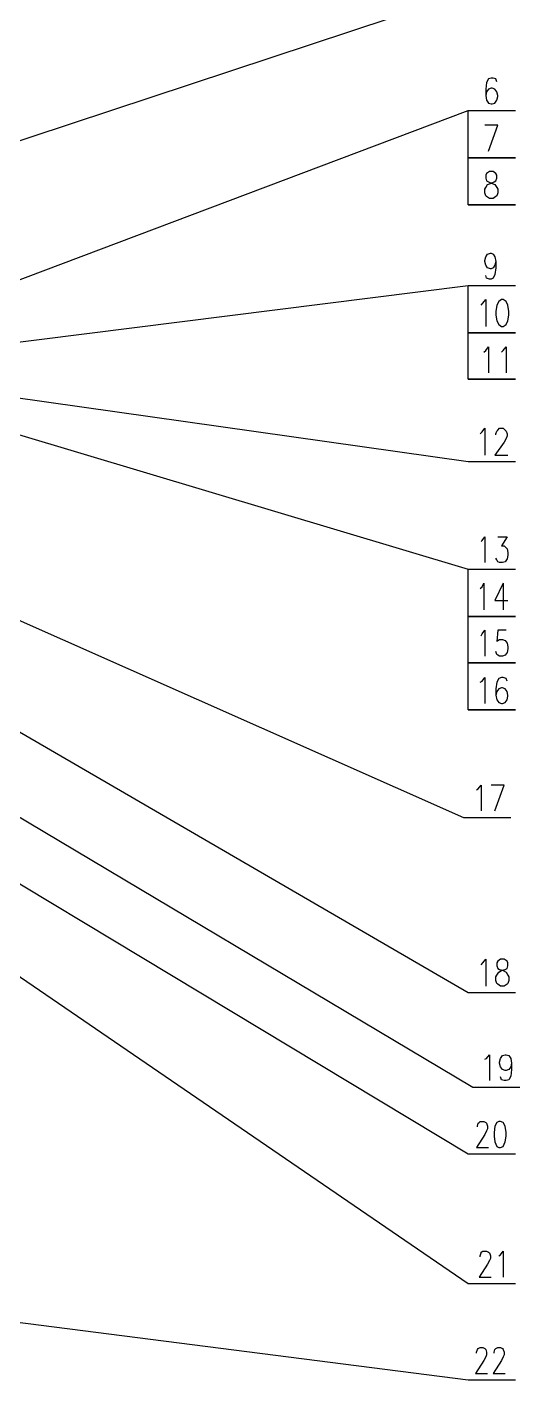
# Model space of a CAD drawing. Extents: x 0.28 to 3.47, y 0.29 to 4.81.
# Drawn here: x 1.814 to 2.169, y 3.304 to 4.277 of the extents above; entities that cross this region are included whole.
import ezdxf

# ---------------------------------------------------------------- set-up
doc = ezdxf.new("R2010")
doc.units = 0
doc.header["$MEASUREMENT"] = 0
doc.linetypes.add('AUSGEZOGEN', pattern=[0])
doc.layers.get('0').update_dxf_attribs({"linetype": 'AUSGEZOGEN'})

msp = doc.modelspace()

# ---------------------------------------------------------------- linework, layer by layer
for points in [[(1.41333, 4.06467), (1.41267, 4.06467), (1.41267, 4.06467), (2.13467, 4.30333), (2.13467, 4.30333), (2.16867, 4.30333)], [(2.15267, 4.238), (2.152, 4.24), (2.152, 4.24), (2.15, 4.24067), (2.15, 4.24067), (2.14867, 4.24067), (2.14867, 4.24067), (2.14667, 4.24), (2.14667, 4.24), (2.14533, 4.23733), (2.14533, 4.23733), (2.14467, 4.23267), (2.14467, 4.23267), (2.14467, 4.228), (2.14467, 4.228), (2.14533, 4.22467), (2.14533, 4.22467), (2.14667, 4.22267), (2.14667, 4.22267), (2.14867, 4.222), (2.14867, 4.222), (2.14933, 4.222), (2.14933, 4.222), (2.15133, 4.22267), (2.15133, 4.22267), (2.15267, 4.22467), (2.15267, 4.22467), (2.15333, 4.22733), (2.15333, 4.22733), (2.15333, 4.228), (2.15333, 4.228), (2.15267, 4.23067), (2.15267, 4.23067), (2.15133, 4.23267), (2.15133, 4.23267), (2.14933, 4.23333), (2.14933, 4.23333), (2.14867, 4.23333), (2.14867, 4.23333), (2.14667, 4.23267), (2.14667, 4.23267), (2.14533, 4.23067), (2.14533, 4.23067), (2.14467, 4.228)], [(1.708, 4.05733), (1.70733, 4.05733), (1.70733, 4.05733), (2.132, 4.21733), (2.132, 4.21733), (2.166, 4.21733)], [(2.132, 4.18333), (2.166, 4.18333), (2.166, 4.18333), (2.132, 4.18333), (2.132, 4.18333), (2.132, 4.21733)], [(2.14667, 4.188), (2.15333, 4.20667), (2.15333, 4.20667), (2.144, 4.20667)], [(2.132, 4.14933), (2.166, 4.14933), (2.166, 4.14933), (2.132, 4.14933), (2.132, 4.14933), (2.132, 4.18333)], [(2.14733, 4.17333), (2.14533, 4.172), (2.14533, 4.172), (2.14467, 4.17067), (2.14467, 4.17067), (2.14467, 4.16867), (2.14467, 4.16867), (2.14533, 4.16667), (2.14533, 4.16667), (2.14667, 4.166), (2.14667, 4.166), (2.14933, 4.16467), (2.14933, 4.16467), (2.15133, 4.164), (2.15133, 4.164), (2.15267, 4.162), (2.15267, 4.162), (2.15333, 4.16067), (2.15333, 4.16067), (2.15333, 4.158), (2.15333, 4.158), (2.15267, 4.156), (2.15267, 4.156), (2.152, 4.15533), (2.152, 4.15533), (2.15, 4.154), (2.15, 4.154), (2.14733, 4.154), (2.14733, 4.154), (2.14533, 4.15533), (2.14533, 4.15533), (2.14467, 4.156), (2.14467, 4.156), (2.144, 4.158), (2.144, 4.158), (2.144, 4.16067), (2.144, 4.16067), (2.14467, 4.162), (2.14467, 4.162), (2.146, 4.164), (2.146, 4.164), (2.148, 4.16467), (2.148, 4.16467), (2.15067, 4.166), (2.15067, 4.166), (2.152, 4.16667), (2.152, 4.16667), (2.15267, 4.16867), (2.15267, 4.16867), (2.15267, 4.17067), (2.15267, 4.17067), (2.152, 4.172), (2.152, 4.172), (2.15, 4.17333), (2.15, 4.17333), (2.14733, 4.17333), (2.14733, 4.17333)], [(2.152, 4.10867), (2.15133, 4.106), (2.15133, 4.106), (2.15, 4.104), (2.15, 4.104), (2.14867, 4.10333), (2.14867, 4.10333), (2.148, 4.10333), (2.148, 4.10333), (2.146, 4.104), (2.146, 4.104), (2.14467, 4.106), (2.14467, 4.106), (2.144, 4.10867), (2.144, 4.10867), (2.144, 4.10933), (2.144, 4.10933), (2.14467, 4.112), (2.14467, 4.112), (2.146, 4.114), (2.146, 4.114), (2.148, 4.11467), (2.148, 4.11467), (2.14867, 4.11467), (2.14867, 4.11467), (2.15, 4.114), (2.15, 4.114), (2.15133, 4.112), (2.15133, 4.112), (2.152, 4.10867), (2.152, 4.10867), (2.152, 4.104), (2.152, 4.104), (2.15133, 4.09933), (2.15133, 4.09933), (2.15, 4.09667), (2.15, 4.09667), (2.14867, 4.096), (2.14867, 4.096), (2.14733, 4.096), (2.14733, 4.096), (2.14533, 4.09667), (2.14533, 4.09667), (2.14467, 4.09867)], [(1.71867, 4.03933), (1.718, 4.03933), (1.718, 4.03933), (2.132, 4.09133), (2.132, 4.09133), (2.166, 4.09133)], [(2.132, 4.05733), (2.166, 4.05733), (2.166, 4.05733), (2.132, 4.05733), (2.132, 4.05733), (2.132, 4.09133)], [(2.14133, 4.07733), (2.14267, 4.07867), (2.14267, 4.07867), (2.14467, 4.08133), (2.14467, 4.08133), (2.14467, 4.062)], [(2.156, 4.08133), (2.154, 4.08), (2.154, 4.08), (2.15267, 4.07733), (2.15267, 4.07733), (2.152, 4.07267), (2.152, 4.07267), (2.152, 4.07), (2.152, 4.07), (2.15267, 4.066), (2.15267, 4.066), (2.154, 4.06333), (2.154, 4.06333), (2.156, 4.062), (2.156, 4.062), (2.15733, 4.062), (2.15733, 4.062), (2.15933, 4.06333), (2.15933, 4.06333), (2.16067, 4.066), (2.16067, 4.066), (2.16133, 4.07), (2.16133, 4.07), (2.16133, 4.07267), (2.16133, 4.07267), (2.16067, 4.07733), (2.16067, 4.07733), (2.15933, 4.08), (2.15933, 4.08), (2.15733, 4.08133), (2.15733, 4.08133), (2.156, 4.08133), (2.156, 4.08133)], [(2.132, 4.024), (2.166, 4.024), (2.166, 4.024), (2.132, 4.024), (2.132, 4.024), (2.132, 4.05733)], [(2.14333, 4.04333), (2.14467, 4.04467), (2.14467, 4.04467), (2.14667, 4.04733), (2.14667, 4.04733), (2.14667, 4.02867)], [(2.156, 4.04333), (2.15733, 4.04467), (2.15733, 4.04467), (2.15933, 4.04733), (2.15933, 4.04733), (2.15933, 4.02867)], [(1.37667, 4.02133), (1.376, 4.02133), (1.376, 4.02133), (2.132, 3.58267), (2.132, 3.58267), (2.166, 3.58267)], [(1.406, 4.02933), (1.40533, 4.02933), (1.40533, 4.02933), (2.12867, 3.70867), (2.12867, 3.70867), (2.16267, 3.70867)], [(1.66667, 4.02667), (1.666, 4.02667), (1.666, 4.02667), (2.132, 3.88733), (2.132, 3.88733), (2.166, 3.88733)], [(1.676, 4.02933), (1.67533, 4.02933), (1.67533, 4.02933), (2.132, 3.96467), (2.132, 3.96467), (2.166, 3.96467)], [(1.21467, 4.00067), (1.214, 4.00067), (1.214, 4.00067), (2.132, 3.37333), (2.132, 3.37333), (2.166, 3.37333)], [(2.14067, 3.98467), (2.142, 3.986), (2.142, 3.986), (2.144, 3.98867), (2.144, 3.98867), (2.144, 3.96933)], [(2.152, 3.984), (2.152, 3.98467), (2.152, 3.98467), (2.15267, 3.98667), (2.15267, 3.98667), (2.15333, 3.98733), (2.15333, 3.98733), (2.15467, 3.98867), (2.15467, 3.98867), (2.15733, 3.98867), (2.15733, 3.98867), (2.15867, 3.98733), (2.15867, 3.98733), (2.15933, 3.98667), (2.15933, 3.98667), (2.16, 3.98467), (2.16, 3.98467), (2.16, 3.98333), (2.16, 3.98333), (2.15933, 3.98133), (2.15933, 3.98133), (2.158, 3.97867), (2.158, 3.97867), (2.15133, 3.96933), (2.15133, 3.96933), (2.16067, 3.96933)], [(1.42667, 3.93667), (1.426, 3.93667), (1.426, 3.93667), (2.13533, 3.51467), (2.13533, 3.51467), (2.16933, 3.51467)], [(2.14133, 3.90733), (2.142, 3.908), (2.142, 3.908), (2.144, 3.91067), (2.144, 3.91067), (2.144, 3.892)], [(2.15333, 3.91067), (2.16, 3.91067), (2.16, 3.91067), (2.156, 3.904), (2.156, 3.904), (2.158, 3.904), (2.158, 3.904), (2.15933, 3.90267), (2.15933, 3.90267), (2.16, 3.902), (2.16, 3.902), (2.16067, 3.89933), (2.16067, 3.89933), (2.16067, 3.89733), (2.16067, 3.89733), (2.16, 3.89467), (2.16, 3.89467), (2.15867, 3.89267), (2.15867, 3.89267), (2.15667, 3.892), (2.15667, 3.892), (2.15467, 3.892), (2.15467, 3.892), (2.15333, 3.89267), (2.15333, 3.89267), (2.15267, 3.894), (2.15267, 3.894), (2.152, 3.89533)], [(2.132, 3.85333), (2.166, 3.85333), (2.166, 3.85333), (2.132, 3.85333), (2.132, 3.85333), (2.132, 3.88733)], [(2.14067, 3.87333), (2.142, 3.87467), (2.142, 3.87467), (2.14333, 3.87733), (2.14333, 3.87733), (2.14333, 3.858)], [(2.15733, 3.87733), (2.15133, 3.86467), (2.15133, 3.86467), (2.16067, 3.86467)], [(2.15733, 3.87733), (2.15733, 3.858)], [(2.132, 3.82), (2.166, 3.82), (2.166, 3.82), (2.132, 3.82), (2.132, 3.82), (2.132, 3.85333)], [(2.14133, 3.83933), (2.142, 3.84067), (2.142, 3.84067), (2.144, 3.84333), (2.144, 3.84333), (2.144, 3.82467)], [(2.15933, 3.84333), (2.15333, 3.84333), (2.15333, 3.84333), (2.15267, 3.83533), (2.15267, 3.83533), (2.15333, 3.836), (2.15333, 3.836), (2.15467, 3.83667), (2.15467, 3.83667), (2.15667, 3.83667), (2.15667, 3.83667), (2.15867, 3.836), (2.15867, 3.836), (2.16, 3.834), (2.16, 3.834), (2.16067, 3.83133), (2.16067, 3.83133), (2.16067, 3.83), (2.16067, 3.83), (2.16, 3.82733), (2.16, 3.82733), (2.15867, 3.82533), (2.15867, 3.82533), (2.15667, 3.82467), (2.15667, 3.82467), (2.15467, 3.82467), (2.15467, 3.82467), (2.15333, 3.82533), (2.15333, 3.82533), (2.15267, 3.826), (2.15267, 3.826), (2.152, 3.828)], [(2.132, 3.786), (2.166, 3.786), (2.166, 3.786), (2.132, 3.786), (2.132, 3.786), (2.132, 3.82)], [(1.556, 3.81333), (1.55533, 3.81333), (1.55533, 3.81333), (2.132, 3.46667), (2.132, 3.46667), (2.166, 3.46667)], [(2.14067, 3.806), (2.142, 3.80667), (2.142, 3.80667), (2.144, 3.80933), (2.144, 3.80933), (2.144, 3.79067)], [(2.16, 3.80667), (2.15933, 3.80867), (2.15933, 3.80867), (2.15733, 3.80933), (2.15733, 3.80933), (2.156, 3.80933), (2.156, 3.80933), (2.154, 3.80867), (2.154, 3.80867), (2.15267, 3.806), (2.15267, 3.806), (2.152, 3.80133), (2.152, 3.80133), (2.152, 3.79667), (2.152, 3.79667), (2.15267, 3.79333), (2.15267, 3.79333), (2.154, 3.79133), (2.154, 3.79133), (2.156, 3.79067), (2.156, 3.79067), (2.15667, 3.79067), (2.15667, 3.79067), (2.15867, 3.79133), (2.15867, 3.79133), (2.16, 3.79333), (2.16, 3.79333), (2.16067, 3.796), (2.16067, 3.796), (2.16067, 3.79667), (2.16067, 3.79667), (2.16, 3.79933), (2.16, 3.79933), (2.15867, 3.80133), (2.15867, 3.80133), (2.15667, 3.802), (2.15667, 3.802), (2.156, 3.802), (2.156, 3.802), (2.154, 3.80133), (2.154, 3.80133), (2.15267, 3.79933), (2.15267, 3.79933), (2.152, 3.79667)], [(2.138, 3.72867), (2.13933, 3.72933), (2.13933, 3.72933), (2.14133, 3.732), (2.14133, 3.732), (2.14133, 3.71333)], [(2.15133, 3.71333), (2.158, 3.732), (2.158, 3.732), (2.14867, 3.732)], [(2.14133, 3.60267), (2.14267, 3.604), (2.14267, 3.604), (2.14467, 3.60667), (2.14467, 3.60667), (2.14467, 3.58733)], [(2.15533, 3.60667), (2.15333, 3.60533), (2.15333, 3.60533), (2.15267, 3.604), (2.15267, 3.604), (2.15267, 3.602), (2.15267, 3.602), (2.15333, 3.6), (2.15333, 3.6), (2.15467, 3.59933), (2.15467, 3.59933), (2.15733, 3.59867), (2.15733, 3.59867), (2.15933, 3.59733), (2.15933, 3.59733), (2.16067, 3.59533), (2.16067, 3.59533), (2.16133, 3.594), (2.16133, 3.594), (2.16133, 3.59133), (2.16133, 3.59133), (2.16067, 3.58933), (2.16067, 3.58933), (2.16, 3.58867), (2.16, 3.58867), (2.158, 3.58733), (2.158, 3.58733), (2.15533, 3.58733), (2.15533, 3.58733), (2.15333, 3.58867), (2.15333, 3.58867), (2.15267, 3.58933), (2.15267, 3.58933), (2.152, 3.59133), (2.152, 3.59133), (2.152, 3.594), (2.152, 3.594), (2.15267, 3.59533), (2.15267, 3.59533), (2.154, 3.59733), (2.154, 3.59733), (2.156, 3.59867), (2.156, 3.59867), (2.15867, 3.59933), (2.15867, 3.59933), (2.16, 3.6), (2.16, 3.6), (2.16067, 3.602), (2.16067, 3.602), (2.16067, 3.604), (2.16067, 3.604), (2.16, 3.60533), (2.16, 3.60533), (2.158, 3.60667), (2.158, 3.60667), (2.15533, 3.60667), (2.15533, 3.60667)], [(2.144, 3.53467), (2.14533, 3.53533), (2.14533, 3.53533), (2.14733, 3.538), (2.14733, 3.538), (2.14733, 3.51933)], [(2.16333, 3.532), (2.16267, 3.52933), (2.16267, 3.52933), (2.16133, 3.52733), (2.16133, 3.52733), (2.15933, 3.52667), (2.15933, 3.52667), (2.15867, 3.52667), (2.15867, 3.52667), (2.15667, 3.52733), (2.15667, 3.52733), (2.15533, 3.52933), (2.15533, 3.52933), (2.15467, 3.532), (2.15467, 3.532), (2.15467, 3.53267), (2.15467, 3.53267), (2.15533, 3.53533), (2.15533, 3.53533), (2.15667, 3.53733), (2.15667, 3.53733), (2.15867, 3.538), (2.15867, 3.538), (2.15933, 3.538), (2.15933, 3.538), (2.16133, 3.53733), (2.16133, 3.53733), (2.16267, 3.53533), (2.16267, 3.53533), (2.16333, 3.532), (2.16333, 3.532), (2.16333, 3.52733), (2.16333, 3.52733), (2.16267, 3.52267), (2.16267, 3.52267), (2.16133, 3.52), (2.16133, 3.52), (2.15933, 3.51933), (2.15933, 3.51933), (2.158, 3.51933), (2.158, 3.51933), (2.156, 3.52), (2.156, 3.52), (2.15533, 3.522)], [(2.13867, 3.486), (2.13867, 3.48667), (2.13867, 3.48667), (2.13933, 3.48867), (2.13933, 3.48867), (2.14, 3.48933), (2.14, 3.48933), (2.14067, 3.49), (2.14067, 3.49), (2.14333, 3.49), (2.14333, 3.49), (2.14467, 3.48933), (2.14467, 3.48933), (2.14533, 3.48867), (2.14533, 3.48867), (2.146, 3.48667), (2.146, 3.48667), (2.146, 3.48467), (2.146, 3.48467), (2.14533, 3.48333), (2.14533, 3.48333), (2.144, 3.48067), (2.144, 3.48067), (2.138, 3.47133), (2.138, 3.47133), (2.14667, 3.47133)], [(2.154, 3.49), (2.15267, 3.48933), (2.15267, 3.48933), (2.15133, 3.48667), (2.15133, 3.48667), (2.15067, 3.482), (2.15067, 3.482), (2.15067, 3.47933), (2.15067, 3.47933), (2.15133, 3.47533), (2.15133, 3.47533), (2.15267, 3.472), (2.15267, 3.472), (2.154, 3.47133), (2.154, 3.47133), (2.15533, 3.47133), (2.15533, 3.47133), (2.15733, 3.472), (2.15733, 3.472), (2.15867, 3.47533), (2.15867, 3.47533), (2.15933, 3.47933), (2.15933, 3.47933), (2.15933, 3.482), (2.15933, 3.482), (2.15867, 3.48667), (2.15867, 3.48667), (2.15733, 3.48933), (2.15733, 3.48933), (2.15533, 3.49), (2.15533, 3.49), (2.154, 3.49), (2.154, 3.49)], [(2.14067, 3.39267), (2.14067, 3.39333), (2.14067, 3.39333), (2.14133, 3.39533), (2.14133, 3.39533), (2.14133, 3.396), (2.14133, 3.396), (2.14267, 3.39667), (2.14267, 3.39667), (2.14533, 3.39667), (2.14533, 3.39667), (2.14667, 3.396), (2.14667, 3.396), (2.14733, 3.39533), (2.14733, 3.39533), (2.148, 3.39333), (2.148, 3.39333), (2.148, 3.39133), (2.148, 3.39133), (2.14733, 3.39), (2.14733, 3.39), (2.146, 3.38733), (2.146, 3.38733), (2.14, 3.378), (2.14, 3.378), (2.14867, 3.378)], [(2.154, 3.39333), (2.15533, 3.394), (2.15533, 3.394), (2.15733, 3.39667), (2.15733, 3.39667), (2.15733, 3.378)], [(1.49667, 3.38533), (1.496, 3.38533), (1.496, 3.38533), (2.132, 3.304), (2.132, 3.304), (2.166, 3.304)], [(2.138, 3.32333), (2.138, 3.324), (2.138, 3.324), (2.13867, 3.326), (2.13867, 3.326), (2.13933, 3.32667), (2.13933, 3.32667), (2.14067, 3.32733), (2.14067, 3.32733), (2.14267, 3.32733), (2.14267, 3.32733), (2.144, 3.32667), (2.144, 3.32667), (2.14467, 3.326), (2.14467, 3.326), (2.14533, 3.324), (2.14533, 3.324), (2.14533, 3.322), (2.14533, 3.322), (2.14467, 3.32067), (2.14467, 3.32067), (2.14333, 3.318), (2.14333, 3.318), (2.13733, 3.30867), (2.13733, 3.30867), (2.146, 3.30867)], [(2.15067, 3.32333), (2.15067, 3.324), (2.15067, 3.324), (2.15133, 3.326), (2.15133, 3.326), (2.152, 3.32667), (2.152, 3.32667), (2.15333, 3.32733), (2.15333, 3.32733), (2.15533, 3.32733), (2.15533, 3.32733), (2.15667, 3.32667), (2.15667, 3.32667), (2.15733, 3.326), (2.15733, 3.326), (2.158, 3.324), (2.158, 3.324), (2.158, 3.322), (2.158, 3.322), (2.15733, 3.32067), (2.15733, 3.32067), (2.156, 3.318), (2.156, 3.318), (2.15, 3.30867), (2.15, 3.30867), (2.15867, 3.30867)]]:
    msp.add_lwpolyline(points)

doc.saveas('drawing.dxf')
